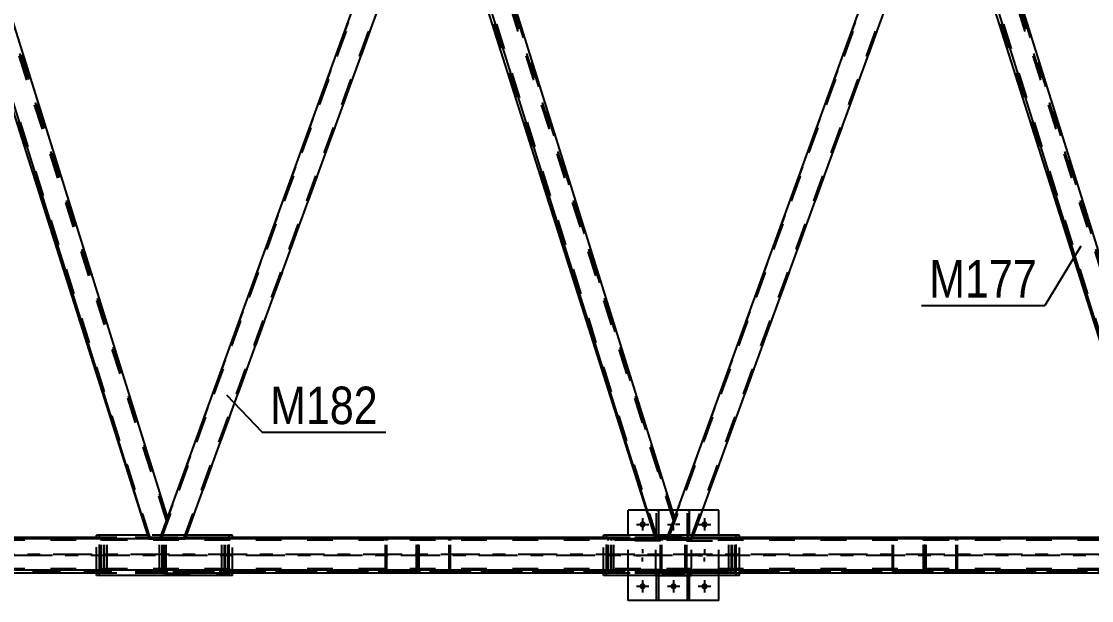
# Model space of a CAD drawing. Header units: millimetres. Extents: x -857 to 332, y -866 to -25.
# Drawn here: x 162.6 to 244.3, y -117.5 to -73.3 of the extents above; entities that cross this region are included whole.
import ezdxf

# ---------------------------------------------------------------- set-up
doc = ezdxf.new("R2010")
doc.units = ezdxf.units.MM
doc.linetypes.add('DXK_LINE_DOT2', pattern=[3.9198, 1.9599, -1.9599])
doc.linetypes.add('DXK_LINE_DOT3', pattern=[5.9187, 2.979, -0.9799, 0.9799, -0.9799])
doc.styles.add('Arial Narrow', font='ARIALN.TTF', dxfattribs={"height": 0.2})

# ---------------------------------------------------------------- blocks, each defined once
blk = doc.blocks.new('Part-570386455-11302 - 10439')
at = {"color": 7, "linetype": 'DXK_LINE_DOT2'}
for p, q in [((211.034, -112.84), (211.034, -110.639)), ((211.034, -110.639), (211.18, -110.639)), ((211.18, -110.639), (211.18, -112.84)), ((211.034, -112.568), (211.18, -112.568)), ((211.18, -112.84), (211.034, -112.84))]:
    blk.add_line(p, q, dxfattribs=at)
blk = doc.blocks.new('Bolt-570386455-10561 - 10439')
at = {"linetype": 'Continuous'}
for points in [[(210.213, -111.729, -1), (209.74, -111.729, -1)], [(214.94, -111.729, -1), (214.468, -111.729, -1)], [(210.213, -116.457, -1), (209.74, -116.457, -1)], [(212.577, -116.457, -1), (212.104, -116.457, -1)], [(214.94, -116.457, -1), (214.468, -116.457, -1)]]:
    blk.add_hatch(color=1, dxfattribs=at).paths.add_polyline_path(points)
at = {"color": 1, "linetype": 'Continuous'}
for p, q in [((209.504, -111.729), (210.449, -111.729)), ((209.977, -111.257), (209.977, -112.202)), ((211.868, -111.729), (212.182, -111.729)), ((212.34, -111.257), (212.34, -111.572)), ((212.34, -112.202), (212.34, -111.887)), ((212.813, -111.729), (212.498, -111.729)), ((214.231, -111.729), (215.177, -111.729)), ((214.704, -111.257), (214.704, -112.202)), ((209.504, -114.093), (209.819, -114.093)), ((209.977, -113.62), (209.977, -113.935)), ((209.977, -114.566), (209.977, -114.251)), ((210.449, -114.093), (210.135, -114.093)), ((214.231, -114.093), (214.546, -114.093)), ((214.704, -113.62), (214.704, -113.935)), ((214.704, -114.566), (214.704, -114.251)), ((215.177, -114.093), (214.862, -114.093)), ((209.977, -115.984), (209.977, -116.929)), ((212.34, -115.984), (212.34, -116.929)), ((214.704, -115.984), (214.704, -116.929)), ((209.504, -116.457), (210.449, -116.457)), ((211.868, -116.457), (212.813, -116.457)), ((214.231, -116.457), (215.177, -116.457))]:
    blk.add_line(p, q, dxfattribs=at)
blk = doc.blocks.new('Part-570386455-11284 - 10439')
at = {"color": 7, "linetype": 'DXK_LINE_DOT2'}
for p, q in [((211.558, -112.729), (211.475, -112.746)), ((211.475, -112.746), (211.558, -112.729)), ((213.122, -112.729), (211.558, -112.729)), ((213.206, -112.746), (213.122, -112.729)), ((213.122, -112.729), (213.206, -112.746)), ((211.357, -112.864), (211.34, -112.948)), ((211.34, -112.948), (211.357, -112.864)), ((211.34, -115.239), (211.34, -112.948)), ((211.458, -112.906), (211.449, -112.948)), ((211.449, -115.239), (211.449, -112.948)), ((211.481, -112.871), (211.458, -112.906)), ((211.517, -112.847), (211.481, -112.871)), ((211.558, -112.839), (211.517, -112.847)), ((213.122, -112.839), (211.558, -112.839)), ((213.164, -112.847), (213.122, -112.839)), ((213.199, -112.871), (213.164, -112.847)), ((213.223, -112.906), (213.199, -112.871)), ((213.231, -112.948), (213.223, -112.906)), ((213.231, -115.239), (213.231, -112.948)), ((213.34, -112.948), (213.324, -112.864)), ((213.324, -112.864), (213.34, -112.948)), ((213.34, -115.239), (213.34, -112.948)), ((211.34, -115.239), (211.357, -115.322)), ((211.357, -115.322), (211.34, -115.239)), ((211.449, -115.239), (211.458, -115.28)), ((211.458, -115.28), (211.481, -115.316)), ((211.475, -115.44), (211.558, -115.457)), ((211.558, -115.457), (211.475, -115.44)), ((211.481, -115.316), (211.517, -115.339)), ((211.517, -115.339), (211.558, -115.348)), ((213.122, -115.348), (211.558, -115.348)), ((213.122, -115.457), (211.558, -115.457)), ((213.122, -115.348), (213.164, -115.339)), ((213.122, -115.457), (213.206, -115.44)), ((213.206, -115.44), (213.122, -115.457)), ((213.164, -115.339), (213.199, -115.316)), ((213.199, -115.316), (213.223, -115.28)), ((213.223, -115.28), (213.231, -115.239)), ((213.324, -115.322), (213.34, -115.239)), ((213.34, -115.239), (213.324, -115.322))]:
    blk.add_line(p, q, dxfattribs=at)
at = {"color": 7, "linetype": 'DXK_LINE_DOT3'}
blk.add_line((212.34, -114.093), (212.34, -114.093), dxfattribs=at)
at = {"color": 7, "linetype": 'DXK_LINE_DOT2'}
for centre, start, end in [((211.558, -112.948), 112.49999, 157.49999), ((211.558, -112.948), 112.49999, 157.49999), ((213.122, -112.948), 22.49999, 67.49999), ((213.122, -112.948), 22.49999, 67.49999), ((211.558, -115.239), 202.49999, 247.49999), ((211.558, -115.239), 202.49999, 247.49999), ((213.122, -115.239), 292.49999, 337.49999), ((213.122, -115.239), 292.49999, 337.49999)]:
    blk.add_arc(centre, 0.218, start, end, dxfattribs=at)
blk = doc.blocks.new('Part-570386455-10833 - 10439')
at = {"color": 2, "linetype": 'Continuous'}
for p, q in [((233.823, -57.727), (233.119, -59.659)), ((233.823, -57.727), (234.422, -57.727)), ((234.422, -57.727), (251.105, -111.25)), ((233.119, -59.659), (249.692, -112.827)), ((250.53, -112.827), (251.105, -111.25))]:
    blk.add_line(p, q, dxfattribs=at)
at = {"color": 7, "linetype": 'DXK_LINE_DOT2'}
for p, q in [((234.307, -57.727), (251.043, -111.419)), ((249.806, -112.827), (233.181, -59.49)), ((249.692, -112.827), (250.53, -112.827))]:
    blk.add_line(p, q, dxfattribs=at)
blk = doc.blocks.new('Part-570386455-10724 - 10439')
at = {"color": 7, "linetype": 'DXK_LINE_DOT2'}
for p, q in [((211.034, -115.639), (211.034, -115.35)), ((211.034, -115.35), (211.18, -115.35)), ((211.034, -115.622), (211.18, -115.622)), ((211.18, -115.35), (211.18, -115.639))]:
    blk.add_line(p, q, dxfattribs=at)
at = {"color": 2, "linetype": 'Continuous'}
for p, q in [((211.034, -117.548), (211.034, -115.639)), ((211.18, -115.639), (211.18, -117.548)), ((211.18, -117.548), (211.034, -117.548))]:
    blk.add_line(p, q, dxfattribs=at)
blk = doc.blocks.new('Part-570386455-10867 - 10439')
at = {"color": 2, "linetype": 'Continuous'}
for p, q in [((280.406, -112.827), (-35.107, -112.827)), ((280.406, -115.227), (-35.107, -115.227))]:
    blk.add_line(p, q, dxfattribs=at)
at = {"color": 7, "linetype": 'DXK_LINE_DOT2'}
for p, q in [((280.406, -112.936), (-35.107, -112.936)), ((280.406, -115.118), (-35.107, -115.118))]:
    blk.add_line(p, q, dxfattribs=at)
at = {"color": 7, "linetype": 'DXK_LINE_DOT3'}
blk.add_line((280.406, -114.027), (-35.107, -114.027), dxfattribs=at)
blk = doc.blocks.new('Part-570386455-10760 - 10439')
at = {"color": 7, "linetype": 'DXK_LINE_DOT2'}
for p, q in [((173.252, -112.827), (193.306, -57.727)), ((174.954, -112.827), (195.009, -57.727)), ((194.422, -59.659), (195.125, -57.727)), ((173.136, -112.827), (173.71, -111.25)), ((173.136, -112.827), (175.07, -112.827))]:
    blk.add_line(p, q, dxfattribs=at)
at = {"color": 2, "linetype": 'Continuous'}
for p, q in [((173.71, -111.25), (193.19, -57.727)), ((195.125, -57.727), (193.19, -57.727)), ((175.07, -112.827), (194.422, -59.659))]:
    blk.add_line(p, q, dxfattribs=at)
blk = doc.blocks.new('Part-570386455-10778 - 10439')
at = {"color": 7, "linetype": 'DXK_LINE_DOT2'}
for p, q in [((211.34, -115.202), (208.886, -115.202)), ((208.886, -115.202), (208.886, -115.348)), ((211.34, -115.348), (208.886, -115.348)), ((211.068, -115.348), (211.068, -115.202)), ((211.34, -115.348), (211.34, -115.202))]:
    blk.add_line(p, q, dxfattribs=at)
blk = doc.blocks.new('Part-570386455-10796 - 10439')
at = {"color": 2, "linetype": 'Continuous'}
for p, q in [((168.531, -112.546), (168.283, -112.546)), ((168.283, -112.728), (168.283, -112.546)), ((178.672, -112.546), (178.424, -112.546)), ((178.672, -112.728), (178.672, -112.546)), ((168.283, -115.637), (168.283, -115.455)), ((168.531, -115.637), (168.283, -115.637)), ((178.672, -115.637), (178.424, -115.637)), ((178.672, -115.637), (178.672, -115.455))]:
    blk.add_line(p, q, dxfattribs=at)
at = {"color": 7, "linetype": 'DXK_LINE_DOT2'}
for p, q in [((168.283, -115.438), (168.283, -112.728)), ((178.424, -112.546), (168.531, -112.546)), ((178.672, -115.455), (178.672, -112.728)), ((168.283, -115.455), (168.283, -115.438)), ((168.283, -115.455), (168.283, -115.438)), ((178.424, -115.637), (168.531, -115.637))]:
    blk.add_line(p, q, dxfattribs=at)
blk = doc.blocks.new('Part-570386455-10798 - 10439')
at = {"color": 7, "linetype": 'DXK_LINE_DOT2'}
for p, q in [((192.859, -58.637), (173.172, -112.728)), ((173.288, -112.728), (192.975, -58.637)), ((174.991, -112.728), (194.678, -58.637)), ((175.107, -112.728), (194.794, -58.637)), ((194.794, -58.637), (192.859, -58.637)), ((192.877, -58.637), (192.859, -58.637)), ((173.172, -112.728), (175.107, -112.728))]:
    blk.add_line(p, q, dxfattribs=at)
blk = doc.blocks.new('Part-570386455-10803 - 10439')
at = {"color": 2, "linetype": 'Continuous'}
for p, q in [((195.125, -57.727), (194.422, -59.659)), ((195.125, -57.727), (195.724, -57.727)), ((195.724, -57.727), (212.407, -111.25)), ((194.422, -59.659), (210.994, -112.827)), ((211.833, -112.827), (212.407, -111.25))]:
    blk.add_line(p, q, dxfattribs=at)
at = {"color": 7, "linetype": 'DXK_LINE_DOT2'}
for p, q in [((195.61, -57.727), (212.346, -111.419)), ((211.109, -112.827), (194.484, -59.49)), ((210.994, -112.827), (211.833, -112.827))]:
    blk.add_line(p, q, dxfattribs=at)
blk = doc.blocks.new('Part-570386455-10808 - 10439')
at = {"color": 2, "linetype": 'Continuous'}
for p, q in [((155.848, -59.321), (156.428, -57.727)), ((156.428, -57.727), (157.027, -57.727)), ((157.027, -57.727), (173.71, -111.25)), ((155.848, -59.321), (155.725, -59.659)), ((155.725, -59.659), (172.297, -112.827)), ((173.136, -112.827), (173.71, -111.25))]:
    blk.add_line(p, q, dxfattribs=at)
at = {"color": 7, "linetype": 'DXK_LINE_DOT2'}
for p, q in [((173.648, -111.419), (156.913, -57.727)), ((155.734, -59.634), (155.848, -59.321)), ((172.411, -112.827), (155.786, -59.49)), ((172.297, -112.827), (173.136, -112.827))]:
    blk.add_line(p, q, dxfattribs=at)
blk = doc.blocks.new('Part-570386455-10868 - 10439')
at = {"color": 7, "linetype": 'DXK_LINE_DOT2'}
for p, q in [((256.067, -112.728), (-25.204, -112.728)), ((279.212, -112.837), (-35.107, -112.837)), ((279.212, -115.346), (-35.107, -115.346)), ((256.067, -115.455), (-25.204, -115.455))]:
    blk.add_line(p, q, dxfattribs=at)
at = {"color": 7, "linetype": 'DXK_LINE_DOT3'}
blk.add_line((289.212, -114.091), (-35.107, -114.091), dxfattribs=at)
blk = doc.blocks.new('Part-570386455-11051 - 10439')
at = {"color": 7, "linetype": 'DXK_LINE_DOT2'}
for p, q in [((194.794, -58.637), (194.264, -60.094)), ((195.709, -58.637), (194.794, -58.637)), ((212.338, -111.439), (195.595, -58.637)), ((212.4, -111.271), (195.709, -58.637)), ((211.069, -112.728), (194.325, -59.926)), ((211.869, -112.728), (212.4, -111.271)), ((210.954, -112.728), (210.897, -112.546)), ((210.954, -112.728), (211.869, -112.728))]:
    blk.add_line(p, q, dxfattribs=at)
at = {"color": 2, "linetype": 'Continuous'}
blk.add_line((210.897, -112.546), (194.264, -60.094), dxfattribs=at)
blk = doc.blocks.new('Part-570386455-11075 - 10439')
at = {"color": 7, "linetype": 'DXK_LINE_DOT2'}
for p, q in [((211.564, -112.73), (211.48, -112.746)), ((211.48, -112.746), (211.564, -112.73)), ((211.564, -112.73), (213.127, -112.73)), ((211.564, -112.73), (213.127, -112.73)), ((213.211, -112.746), (213.127, -112.73)), ((213.127, -112.73), (213.211, -112.746)), ((211.362, -112.864), (211.346, -112.948)), ((211.346, -112.948), (211.362, -112.864)), ((211.346, -115.239), (211.346, -112.948)), ((211.463, -112.906), (211.455, -112.948)), ((211.455, -115.239), (211.455, -112.948)), ((211.487, -112.871), (211.463, -112.906)), ((211.522, -112.847), (211.487, -112.871)), ((211.564, -112.839), (211.522, -112.847)), ((211.564, -112.839), (213.127, -112.839)), ((213.127, -112.839), (211.564, -112.839)), ((213.169, -112.847), (213.127, -112.839)), ((213.205, -112.871), (213.169, -112.847)), ((213.228, -112.906), (213.205, -112.871)), ((213.237, -112.948), (213.228, -112.906)), ((213.237, -115.239), (213.237, -112.948)), ((213.346, -112.948), (213.329, -112.864)), ((213.329, -112.864), (213.346, -112.948)), ((213.346, -115.239), (213.346, -112.948)), ((211.346, -115.239), (211.362, -115.322)), ((211.362, -115.322), (211.346, -115.239)), ((211.455, -115.239), (211.463, -115.28)), ((211.463, -115.28), (211.487, -115.316)), ((211.48, -115.44), (211.564, -115.457)), ((211.564, -115.457), (211.48, -115.44)), ((211.487, -115.316), (211.522, -115.339)), ((211.522, -115.339), (211.564, -115.348)), ((211.564, -115.348), (213.127, -115.348)), ((211.564, -115.348), (213.127, -115.348)), ((211.564, -115.457), (213.127, -115.457)), ((211.564, -115.457), (213.127, -115.457)), ((213.127, -115.348), (213.169, -115.339)), ((213.127, -115.457), (213.211, -115.44)), ((213.211, -115.44), (213.127, -115.457)), ((213.169, -115.339), (213.205, -115.316)), ((213.205, -115.316), (213.228, -115.28)), ((213.228, -115.28), (213.237, -115.239)), ((213.329, -115.322), (213.346, -115.239)), ((213.346, -115.239), (213.329, -115.322))]:
    blk.add_line(p, q, dxfattribs=at)
for centre, start, end in [((211.564, -112.948), 112.49999, 157.49999), ((211.564, -112.948), 112.49999, 157.49999), ((213.127, -112.948), 22.49999, 67.49999), ((213.127, -112.948), 22.49999, 67.49999), ((211.564, -115.239), 202.49999, 247.49999), ((211.564, -115.239), 202.49999, 247.49999), ((213.127, -115.239), 292.49999, 337.49999), ((213.127, -115.239), 292.49999, 337.49999)]:
    blk.add_arc(centre, 0.218, start, end, dxfattribs=at)
blk = doc.blocks.new('Part-570386455-11081 - 10439')
at = {"color": 7, "linetype": 'DXK_LINE_DOT2'}
for p, q in [((213.346, -115.455), (213.346, -112.728)), ((231.325, -112.728), (213.346, -112.728)), ((216.609, -112.728), (216.761, -112.744)), ((229.241, -112.728), (229.165, -112.744)), ((231.401, -112.744), (231.325, -112.728)), ((231.325, -112.837), (213.346, -112.837)), ((216.685, -112.845), (216.609, -112.837)), ((216.807, -112.946), (216.792, -112.904)), ((216.807, -115.237), (216.807, -112.946)), ((216.976, -112.862), (217.006, -112.946)), ((217.006, -115.237), (217.006, -112.946)), ((229.057, -112.862), (229.042, -112.946)), ((229.042, -115.237), (229.042, -112.946)), ((229.1, -112.792), (229.057, -112.862)), ((229.165, -112.744), (229.1, -112.792)), ((229.141, -112.946), (229.149, -112.904)), ((229.141, -115.237), (229.141, -112.946)), ((229.149, -112.904), (229.171, -112.869)), ((229.171, -112.869), (229.203, -112.845)), ((229.203, -112.845), (229.241, -112.837)), ((231.325, -112.837), (231.363, -112.845)), ((231.363, -112.845), (231.395, -112.869)), ((231.395, -112.869), (231.417, -112.904)), ((231.465, -112.792), (231.401, -112.744)), ((231.417, -112.904), (231.424, -112.946)), ((231.424, -115.237), (231.424, -112.946)), ((231.508, -112.862), (231.465, -112.792)), ((231.524, -112.946), (231.508, -112.862)), ((231.524, -115.237), (231.524, -112.946)), ((231.325, -115.346), (213.346, -115.346)), ((231.325, -115.455), (213.346, -115.455)), ((216.609, -115.346), (216.685, -115.338)), ((216.761, -115.438), (216.609, -115.455)), ((216.792, -115.279), (216.807, -115.237)), ((217.006, -115.237), (216.976, -115.32)), ((229.042, -115.237), (229.057, -115.32)), ((229.057, -115.32), (229.1, -115.391)), ((229.1, -115.391), (229.165, -115.438)), ((229.149, -115.279), (229.141, -115.237)), ((229.171, -115.314), (229.149, -115.279)), ((229.165, -115.438), (229.241, -115.455)), ((229.203, -115.338), (229.171, -115.314)), ((229.241, -115.346), (229.203, -115.338)), ((231.363, -115.338), (231.325, -115.346)), ((231.325, -115.455), (231.401, -115.438)), ((231.395, -115.314), (231.363, -115.338)), ((231.417, -115.279), (231.395, -115.314)), ((231.401, -115.438), (231.465, -115.391)), ((231.424, -115.237), (231.417, -115.279)), ((231.465, -115.391), (231.508, -115.32)), ((231.508, -115.32), (231.524, -115.237))]:
    blk.add_line(p, q, dxfattribs=at)
for centre, radius, start, end in [((216.654, -113.028), 0.186, 41.9362, 80.4818), ((216.699, -113.111), 0.371, 41.9362, 80.4818), ((216.654, -115.154), 0.186, 279.51817, 318.06377), ((216.699, -115.072), 0.371, 279.51817, 318.06377)]:
    blk.add_arc(centre, radius, start, end, dxfattribs=at)
blk = doc.blocks.new('Part-570386455-11084 - 10439')
at = {"color": 7, "linetype": 'DXK_LINE_DOT2'}
for p, q in [((213.346, -115.455), (213.346, -112.728)), ((217.121, -112.728), (213.346, -112.728)), ((216.512, -112.744), (216.36, -112.728)), ((250.607, -112.728), (231.722, -112.728)), ((246.287, -112.744), (246.438, -112.728)), ((250.607, -112.728), (250.759, -112.744)), ((250.607, -112.837), (213.346, -112.837)), ((216.36, -112.837), (216.436, -112.845)), ((216.544, -112.904), (216.559, -112.946)), ((216.559, -115.237), (216.559, -112.946)), ((216.757, -112.946), (216.727, -112.862)), ((216.757, -115.237), (216.757, -112.946)), ((246.041, -112.946), (246.072, -112.862)), ((246.041, -115.237), (246.041, -112.946)), ((246.255, -112.904), (246.24, -112.946)), ((246.24, -115.237), (246.24, -112.946)), ((246.438, -112.837), (246.362, -112.845)), ((250.683, -112.845), (250.607, -112.837)), ((250.806, -112.946), (250.791, -112.904)), ((250.806, -115.237), (250.806, -112.946)), ((250.974, -112.862), (251.004, -112.946)), ((251.004, -115.237), (251.004, -112.946)), ((250.607, -115.346), (213.346, -115.346)), ((217.121, -115.455), (213.346, -115.455)), ((216.436, -115.338), (216.36, -115.346)), ((216.36, -115.455), (216.512, -115.438)), ((216.559, -115.237), (216.544, -115.279)), ((216.727, -115.32), (216.757, -115.237)), ((250.607, -115.455), (231.722, -115.455)), ((246.072, -115.32), (246.041, -115.237)), ((246.24, -115.237), (246.255, -115.279)), ((246.438, -115.455), (246.287, -115.438)), ((246.362, -115.338), (246.438, -115.346)), ((250.607, -115.346), (250.683, -115.338)), ((250.759, -115.438), (250.607, -115.455)), ((250.791, -115.279), (250.806, -115.237)), ((251.004, -115.237), (250.974, -115.32))]:
    blk.add_line(p, q, dxfattribs=at)
at = {"color": 2, "linetype": 'Continuous'}
for p, q in [((231.722, -112.728), (217.121, -112.728)), ((231.722, -115.455), (217.121, -115.455))]:
    blk.add_line(p, q, dxfattribs=at)
at = {"color": 7, "linetype": 'DXK_LINE_DOT2'}
for centre, radius, start, end in [((216.406, -113.028), 0.186, 41.9362, 80.4818), ((216.451, -113.111), 0.371, 41.9362, 80.4818), ((246.348, -113.111), 0.371, 99.51817, 138.06377), ((246.393, -113.028), 0.186, 99.51817, 138.06377), ((250.652, -113.028), 0.186, 41.9362, 80.4818), ((250.698, -113.111), 0.371, 41.9362, 80.4818), ((216.406, -115.154), 0.186, 279.51817, 318.06377), ((216.451, -115.072), 0.371, 279.51817, 318.06377), ((246.348, -115.072), 0.371, 221.9362, 260.4818), ((246.393, -115.154), 0.186, 221.9362, 260.4818), ((250.652, -115.154), 0.186, 279.51817, 318.06377), ((250.698, -115.072), 0.371, 279.51817, 318.06377)]:
    blk.add_arc(centre, radius, start, end, dxfattribs=at)
blk = doc.blocks.new('Part-570386455-11299 - 10439')
at = {"color": 7, "linetype": 'DXK_LINE_DOT2'}
for p, q in [((213.398, -112.84), (213.398, -110.639)), ((213.398, -110.639), (213.543, -110.639)), ((213.543, -110.639), (213.543, -112.84)), ((213.398, -112.568), (213.543, -112.568)), ((213.543, -112.84), (213.398, -112.84))]:
    blk.add_line(p, q, dxfattribs=at)
blk = doc.blocks.new('Part-570386455-11269 - 10439')
at = {"color": 2, "linetype": 'Continuous'}
for p, q in [((210.907, -112.546), (207.229, -112.546)), ((207.229, -112.827), (207.229, -112.546)), ((217.121, -112.546), (213.87, -112.546)), ((217.121, -112.827), (217.121, -112.546)), ((207.229, -115.637), (207.229, -115.227)), ((217.121, -115.637), (207.229, -115.637)), ((217.121, -115.637), (217.121, -115.227))]:
    blk.add_line(p, q, dxfattribs=at)
at = {"color": 7, "linetype": 'DXK_LINE_DOT2'}
for p, q in [((213.87, -112.546), (210.907, -112.546)), ((207.229, -115.227), (207.229, -112.827)), ((217.121, -115.227), (217.121, -112.827))]:
    blk.add_line(p, q, dxfattribs=at)
blk = doc.blocks.new('Part-570386455-11102 - 10439')
at = {"color": 7, "linetype": 'DXK_LINE_DOT2'}
for p, q in [((173.494, -112.728), (173.342, -112.744)), ((178.424, -112.728), (173.494, -112.728)), ((177.815, -112.744), (177.663, -112.728)), ((211.346, -112.728), (193.025, -112.728)), ((207.589, -112.744), (207.741, -112.728)), ((211.346, -115.455), (211.346, -112.728)), ((173.128, -112.862), (173.097, -112.946)), ((173.097, -115.237), (173.097, -112.946)), ((173.296, -112.946), (173.311, -112.904)), ((173.296, -115.237), (173.296, -112.946)), ((173.418, -112.845), (173.494, -112.837)), ((211.346, -112.837), (173.494, -112.837)), ((177.663, -112.837), (177.739, -112.845)), ((177.846, -112.904), (177.862, -112.946)), ((177.862, -115.237), (177.862, -112.946)), ((178.06, -112.946), (178.03, -112.862)), ((178.06, -115.237), (178.06, -112.946)), ((207.344, -112.946), (207.374, -112.862)), ((207.344, -115.237), (207.344, -112.946)), ((207.558, -112.904), (207.543, -112.946)), ((207.543, -115.237), (207.543, -112.946)), ((207.741, -112.837), (207.665, -112.845)), ((173.097, -115.237), (173.128, -115.32)), ((173.311, -115.279), (173.296, -115.237)), ((173.342, -115.438), (173.494, -115.455)), ((173.494, -115.346), (173.418, -115.338)), ((211.346, -115.346), (173.494, -115.346)), ((173.494, -115.455), (178.424, -115.455)), ((177.739, -115.338), (177.663, -115.346)), ((177.663, -115.455), (177.815, -115.438)), ((177.862, -115.237), (177.846, -115.279)), ((178.03, -115.32), (178.06, -115.237)), ((211.346, -115.455), (193.025, -115.455)), ((207.374, -115.32), (207.344, -115.237)), ((207.543, -115.237), (207.558, -115.279)), ((207.741, -115.455), (207.589, -115.438)), ((207.665, -115.338), (207.741, -115.346))]:
    blk.add_line(p, q, dxfattribs=at)
at = {"color": 2, "linetype": 'Continuous'}
for p, q in [((193.025, -112.728), (178.424, -112.728)), ((193.025, -115.455), (178.424, -115.455))]:
    blk.add_line(p, q, dxfattribs=at)
at = {"color": 7, "linetype": 'DXK_LINE_DOT2'}
for centre, radius, start, end in [((173.404, -113.111), 0.371, 99.51817, 138.06377), ((173.449, -113.028), 0.186, 99.51817, 138.06377), ((177.708, -113.028), 0.186, 41.9362, 80.4818), ((177.754, -113.111), 0.371, 41.9362, 80.4818), ((207.651, -113.111), 0.371, 99.51817, 138.06377), ((207.696, -113.028), 0.186, 99.51817, 138.06377), ((173.404, -115.072), 0.371, 221.9362, 260.4818), ((173.449, -115.154), 0.186, 221.9362, 260.4818), ((177.708, -115.154), 0.186, 279.51817, 318.06377), ((177.754, -115.072), 0.371, 279.51817, 318.06377), ((207.651, -115.072), 0.371, 221.9362, 260.4818), ((207.696, -115.154), 0.186, 221.9362, 260.4818)]:
    blk.add_arc(centre, radius, start, end, dxfattribs=at)
blk = doc.blocks.new('Part-570386455-11105 - 10439')
at = {"color": 2, "linetype": 'Continuous'}
for p, q in [((231.646, -112.744), (231.722, -112.728)), ((245.926, -112.728), (231.722, -112.728)), ((231.582, -112.792), (231.56, -112.827)), ((231.582, -112.792), (231.646, -112.744)), ((231.524, -115.237), (231.524, -115.227)), ((231.539, -115.32), (231.524, -115.237)), ((231.582, -115.391), (231.539, -115.32)), ((231.646, -115.438), (231.582, -115.391)), ((231.722, -115.455), (231.646, -115.438)), ((245.926, -115.455), (231.722, -115.455))]:
    blk.add_line(p, q, dxfattribs=at)
at = {"color": 7, "linetype": 'DXK_LINE_DOT2'}
for p, q in [((233.806, -112.728), (233.882, -112.744)), ((250.674, -112.728), (245.926, -112.728)), ((246.687, -112.728), (246.535, -112.744)), ((250.492, -112.837), (250.492, -112.728)), ((250.75, -112.744), (250.674, -112.728)), ((231.524, -112.946), (231.539, -112.862)), ((231.524, -115.227), (231.524, -112.946)), ((231.56, -112.827), (231.539, -112.862)), ((231.63, -112.904), (231.623, -112.946)), ((231.623, -115.237), (231.623, -112.946)), ((231.652, -112.869), (231.63, -112.904)), ((231.684, -112.845), (231.652, -112.869)), ((231.722, -112.837), (231.684, -112.845)), ((250.674, -112.837), (231.722, -112.837)), ((233.844, -112.845), (233.806, -112.837)), ((233.877, -112.869), (233.844, -112.845)), ((233.898, -112.904), (233.877, -112.869)), ((233.882, -112.744), (233.947, -112.792)), ((233.906, -112.946), (233.898, -112.904)), ((233.906, -115.237), (233.906, -112.946)), ((233.947, -112.792), (233.99, -112.862)), ((233.99, -112.862), (234.005, -112.946)), ((234.005, -115.237), (234.005, -112.946)), ((246.32, -112.862), (246.29, -112.946)), ((246.29, -115.237), (246.29, -112.946)), ((246.488, -112.946), (246.503, -112.904)), ((246.488, -115.237), (246.488, -112.946)), ((246.611, -112.845), (246.687, -112.837)), ((250.674, -112.837), (250.712, -112.845)), ((250.712, -112.845), (250.744, -112.869)), ((250.744, -112.869), (250.765, -112.904)), ((250.814, -112.792), (250.75, -112.744)), ((250.765, -112.904), (250.773, -112.946)), ((250.773, -115.237), (250.773, -112.946)), ((250.857, -112.862), (250.814, -112.792)), ((250.872, -112.946), (250.857, -112.862)), ((250.872, -115.237), (250.872, -112.946)), ((231.623, -115.237), (231.63, -115.279)), ((231.63, -115.279), (231.652, -115.314)), ((231.652, -115.314), (231.684, -115.338)), ((231.684, -115.338), (231.722, -115.346)), ((250.674, -115.346), (231.722, -115.346)), ((233.806, -115.346), (233.844, -115.338)), ((233.882, -115.438), (233.806, -115.455)), ((233.844, -115.338), (233.877, -115.314)), ((233.877, -115.314), (233.898, -115.279)), ((233.947, -115.391), (233.882, -115.438)), ((233.898, -115.279), (233.906, -115.237)), ((233.99, -115.32), (233.947, -115.391)), ((234.005, -115.237), (233.99, -115.32)), ((250.674, -115.455), (245.926, -115.455)), ((246.29, -115.237), (246.32, -115.32)), ((246.503, -115.279), (246.488, -115.237)), ((246.535, -115.438), (246.687, -115.455)), ((246.687, -115.346), (246.611, -115.338)), ((250.492, -115.455), (250.492, -115.346)), ((250.712, -115.338), (250.674, -115.346)), ((250.674, -115.455), (250.75, -115.438)), ((250.744, -115.314), (250.712, -115.338)), ((250.765, -115.279), (250.744, -115.314)), ((250.75, -115.438), (250.814, -115.391)), ((250.773, -115.237), (250.765, -115.279)), ((250.814, -115.391), (250.857, -115.32)), ((250.857, -115.32), (250.872, -115.237))]:
    blk.add_line(p, q, dxfattribs=at)
for centre, radius, start, end in [((246.596, -113.111), 0.371, 99.51817, 138.06377), ((246.642, -113.028), 0.186, 99.51817, 138.06377), ((246.596, -115.072), 0.371, 221.9362, 260.4818), ((246.642, -115.154), 0.186, 221.9362, 260.4818)]:
    blk.add_arc(centre, radius, start, end, dxfattribs=at)
blk = doc.blocks.new('Part-570386455-11136 - 10439')
at = {"color": 7, "linetype": 'DXK_LINE_DOT2'}
for p, q in [((210.977, -115.637), (210.977, -112.548)), ((210.977, -112.548), (213.704, -112.548)), ((213.704, -115.637), (213.704, -112.548))]:
    blk.add_line(p, q, dxfattribs=at)
at = {"color": 2, "linetype": 'Continuous'}
for p, q in [((210.977, -115.639), (210.977, -115.637)), ((210.977, -115.639), (213.704, -115.639)), ((213.704, -115.639), (213.704, -115.637))]:
    blk.add_line(p, q, dxfattribs=at)
blk = doc.blocks.new('Part-570386455-11151 - 10439')
at = {"color": 2, "linetype": 'Continuous'}
for p, q in [((192.949, -112.744), (193.025, -112.728)), ((207.229, -112.728), (193.025, -112.728)), ((192.884, -112.792), (192.863, -112.827)), ((192.884, -112.792), (192.949, -112.744)), ((192.826, -115.237), (192.826, -115.227)), ((192.841, -115.32), (192.826, -115.237)), ((192.884, -115.391), (192.841, -115.32)), ((192.949, -115.438), (192.884, -115.391)), ((193.025, -115.455), (192.949, -115.438)), ((207.229, -115.455), (193.025, -115.455))]:
    blk.add_line(p, q, dxfattribs=at)
at = {"color": 7, "linetype": 'DXK_LINE_DOT2'}
for p, q in [((195.109, -112.728), (195.185, -112.744)), ((211.346, -112.728), (207.229, -112.728)), ((207.989, -112.728), (207.837, -112.744)), ((211.346, -115.455), (211.346, -112.728)), ((192.826, -112.946), (192.841, -112.862)), ((192.826, -115.227), (192.826, -112.946)), ((192.863, -112.827), (192.841, -112.862)), ((192.933, -112.904), (192.925, -112.946)), ((192.925, -115.237), (192.925, -112.946)), ((192.955, -112.869), (192.933, -112.904)), ((192.987, -112.845), (192.955, -112.869)), ((193.025, -112.837), (192.987, -112.845)), ((211.346, -112.837), (193.025, -112.837)), ((195.147, -112.845), (195.109, -112.837)), ((195.179, -112.869), (195.147, -112.845)), ((195.201, -112.904), (195.179, -112.869)), ((195.185, -112.744), (195.249, -112.792)), ((195.208, -112.946), (195.201, -112.904)), ((195.208, -115.237), (195.208, -112.946)), ((195.249, -112.792), (195.292, -112.862)), ((195.292, -112.862), (195.308, -112.946)), ((195.308, -115.237), (195.308, -112.946)), ((207.623, -112.862), (207.592, -112.946)), ((207.592, -115.237), (207.592, -112.946)), ((207.791, -112.946), (207.806, -112.904)), ((207.791, -115.237), (207.791, -112.946)), ((207.913, -112.845), (207.989, -112.837)), ((192.925, -115.237), (192.933, -115.279)), ((192.933, -115.279), (192.955, -115.314)), ((192.955, -115.314), (192.987, -115.338)), ((192.987, -115.338), (193.025, -115.346)), ((211.346, -115.346), (193.025, -115.346)), ((195.109, -115.346), (195.147, -115.338)), ((195.185, -115.438), (195.109, -115.455)), ((195.147, -115.338), (195.179, -115.314)), ((195.179, -115.314), (195.201, -115.279)), ((195.249, -115.391), (195.185, -115.438)), ((195.201, -115.279), (195.208, -115.237)), ((195.292, -115.32), (195.249, -115.391)), ((195.308, -115.237), (195.292, -115.32)), ((211.346, -115.455), (207.229, -115.455)), ((207.592, -115.237), (207.623, -115.32)), ((207.806, -115.279), (207.791, -115.237)), ((207.837, -115.438), (207.989, -115.455)), ((207.989, -115.346), (207.913, -115.338))]:
    blk.add_line(p, q, dxfattribs=at)
for centre, radius, start, end in [((207.899, -113.111), 0.371, 99.51817, 138.06377), ((207.944, -113.028), 0.186, 99.51817, 138.06377), ((207.899, -115.072), 0.371, 221.9362, 260.4818), ((207.944, -115.154), 0.186, 221.9362, 260.4818)]:
    blk.add_arc(centre, radius, start, end, dxfattribs=at)
blk = doc.blocks.new('Part-570386455-11160 - 10439')
at = {"color": 7, "linetype": 'DXK_LINE_DOT2'}
for p, q in [((156.097, -58.637), (155.567, -60.094)), ((157.012, -58.637), (156.097, -58.637)), ((173.641, -111.439), (156.897, -58.637)), ((173.702, -111.271), (157.012, -58.637)), ((172.371, -112.728), (155.628, -59.926)), ((173.172, -112.728), (173.702, -111.271)), ((172.257, -112.728), (172.199, -112.546)), ((172.257, -112.728), (173.172, -112.728))]:
    blk.add_line(p, q, dxfattribs=at)
at = {"color": 2, "linetype": 'Continuous'}
blk.add_line((172.199, -112.546), (155.567, -60.094), dxfattribs=at)
blk = doc.blocks.new('Part-570386455-11166 - 10439')
at = {"color": 7, "linetype": 'DXK_LINE_DOT2'}
for p, q in [((233.492, -58.637), (232.961, -60.094)), ((234.407, -58.637), (233.492, -58.637)), ((251.036, -111.439), (234.292, -58.637)), ((251.097, -111.271), (234.407, -58.637)), ((249.766, -112.728), (233.022, -59.926)), ((250.567, -112.728), (251.097, -111.271)), ((249.652, -112.728), (249.594, -112.546)), ((249.652, -112.728), (250.567, -112.728))]:
    blk.add_line(p, q, dxfattribs=at)
at = {"color": 2, "linetype": 'Continuous'}
blk.add_line((249.594, -112.546), (232.961, -60.094), dxfattribs=at)
blk = doc.blocks.new('Part-570386455-11186 - 10439')
at = {"color": 7, "linetype": 'DXK_LINE_DOT2'}
for p, q in [((173.743, -112.728), (173.609, -112.742)), ((192.628, -112.728), (173.743, -112.728)), ((177.911, -112.728), (178.063, -112.744)), ((190.543, -112.728), (190.467, -112.744)), ((192.704, -112.744), (192.628, -112.728)), ((173.478, -112.946), (173.493, -112.862)), ((173.478, -115.237), (173.478, -112.946)), ((173.493, -112.862), (173.536, -112.792)), ((173.536, -112.792), (173.6, -112.744)), ((173.584, -112.904), (173.577, -112.946)), ((173.577, -115.237), (173.577, -112.946)), ((173.602, -112.869), (173.584, -112.904)), ((173.6, -112.744), (173.609, -112.742)), ((173.667, -112.845), (173.602, -112.869)), ((173.602, -115.314), (173.602, -112.869)), ((173.609, -115.44), (173.609, -112.742)), ((173.743, -112.837), (173.667, -112.845)), ((192.628, -112.837), (173.743, -112.837)), ((177.987, -112.845), (177.911, -112.837)), ((178.11, -112.946), (178.095, -112.904)), ((178.11, -115.237), (178.11, -112.946)), ((178.278, -112.862), (178.308, -112.946)), ((178.308, -115.237), (178.308, -112.946)), ((190.36, -112.862), (190.345, -112.946)), ((190.345, -115.237), (190.345, -112.946)), ((190.403, -112.792), (190.36, -112.862)), ((190.467, -112.744), (190.403, -112.792)), ((190.444, -112.946), (190.452, -112.904)), ((190.444, -115.237), (190.444, -112.946)), ((190.452, -112.904), (190.473, -112.869)), ((190.473, -112.869), (190.505, -112.845)), ((190.505, -112.845), (190.543, -112.837)), ((192.628, -112.837), (192.666, -112.845)), ((192.666, -112.845), (192.698, -112.869)), ((192.698, -112.869), (192.719, -112.904)), ((192.768, -112.792), (192.704, -112.744)), ((192.719, -112.904), (192.727, -112.946)), ((192.727, -115.237), (192.727, -112.946)), ((192.811, -112.862), (192.768, -112.792)), ((192.826, -112.946), (192.811, -112.862)), ((192.826, -115.237), (192.826, -112.946)), ((173.493, -115.32), (173.478, -115.237)), ((173.536, -115.391), (173.493, -115.32)), ((173.6, -115.438), (173.536, -115.391)), ((173.577, -115.237), (173.584, -115.279)), ((173.584, -115.279), (173.602, -115.314)), ((173.609, -115.44), (173.6, -115.438)), ((173.602, -115.314), (173.667, -115.338)), ((173.743, -115.455), (173.609, -115.44)), ((173.667, -115.338), (173.743, -115.346)), ((192.628, -115.346), (173.743, -115.346)), ((192.628, -115.455), (173.743, -115.455)), ((177.911, -115.346), (177.987, -115.338)), ((178.063, -115.438), (177.911, -115.455)), ((178.095, -115.279), (178.11, -115.237)), ((178.308, -115.237), (178.278, -115.32)), ((190.345, -115.237), (190.36, -115.32)), ((190.36, -115.32), (190.403, -115.391)), ((190.403, -115.391), (190.467, -115.438)), ((190.452, -115.279), (190.444, -115.237)), ((190.473, -115.314), (190.452, -115.279)), ((190.467, -115.438), (190.543, -115.455)), ((190.505, -115.338), (190.473, -115.314)), ((190.543, -115.346), (190.505, -115.338)), ((192.666, -115.338), (192.628, -115.346)), ((192.628, -115.455), (192.704, -115.438)), ((192.698, -115.314), (192.666, -115.338)), ((192.719, -115.279), (192.698, -115.314)), ((192.704, -115.438), (192.768, -115.391)), ((192.727, -115.237), (192.719, -115.279)), ((192.768, -115.391), (192.811, -115.32)), ((192.811, -115.32), (192.826, -115.237))]:
    blk.add_line(p, q, dxfattribs=at)
for centre, radius, start, end in [((177.957, -113.028), 0.186, 41.9362, 80.4818), ((178.002, -113.111), 0.371, 41.9362, 80.4818), ((177.957, -115.154), 0.186, 279.51817, 318.06377), ((178.002, -115.072), 0.371, 279.51817, 318.06377)]:
    blk.add_arc(centre, radius, start, end, dxfattribs=at)
blk = doc.blocks.new('Part-570386455-11217 - 10439')
at = {"color": 7, "linetype": 'DXK_LINE_DOT2'}
for p, q in [((215.795, -112.839), (213.34, -112.839)), ((213.34, -112.839), (213.34, -112.984)), ((213.34, -112.984), (215.795, -112.984)), ((213.613, -112.984), (213.613, -112.839)), ((215.795, -112.984), (215.795, -112.839))]:
    blk.add_line(p, q, dxfattribs=at)
blk = doc.blocks.new('Part-570386455-11341 - 10439')
at = {"color": 7, "linetype": 'DXK_LINE_DOT2'}
for p, q in [((211.949, -112.827), (232.004, -57.727)), ((213.652, -112.827), (233.707, -57.727)), ((233.119, -59.659), (233.823, -57.727)), ((211.833, -112.827), (212.407, -111.25)), ((211.833, -112.827), (213.768, -112.827))]:
    blk.add_line(p, q, dxfattribs=at)
at = {"color": 2, "linetype": 'Continuous'}
for p, q in [((212.407, -111.25), (231.888, -57.727)), ((233.823, -57.727), (231.888, -57.727)), ((213.768, -112.827), (233.119, -59.659))]:
    blk.add_line(p, q, dxfattribs=at)
blk = doc.blocks.new('Part-570386455-11238 - 10439')
at = {"color": 7, "linetype": 'DXK_LINE_DOT2'}
for p, q in [((134.797, -112.728), (134.645, -112.744)), ((134.797, -112.728), (139.726, -112.728)), ((139.118, -112.744), (138.966, -112.728)), ((173.212, -112.728), (154.327, -112.728)), ((168.892, -112.744), (169.044, -112.728)), ((173.212, -112.728), (173.364, -112.744)), ((134.43, -112.862), (134.4, -112.946)), ((134.4, -115.237), (134.4, -112.946)), ((134.598, -112.946), (134.614, -112.904)), ((134.598, -115.237), (134.598, -112.946)), ((134.721, -112.845), (134.797, -112.837)), ((173.212, -112.837), (134.797, -112.837)), ((138.966, -112.837), (139.042, -112.845)), ((139.149, -112.904), (139.164, -112.946)), ((139.164, -115.237), (139.164, -112.946)), ((139.363, -112.946), (139.332, -112.862)), ((139.363, -115.237), (139.363, -112.946)), ((168.647, -112.946), (168.677, -112.862)), ((168.647, -115.237), (168.647, -112.946)), ((168.86, -112.904), (168.845, -112.946)), ((168.845, -115.237), (168.845, -112.946)), ((169.044, -112.837), (168.968, -112.845)), ((173.288, -112.845), (173.212, -112.837)), ((173.411, -112.946), (173.396, -112.904)), ((173.411, -115.237), (173.411, -112.946)), ((173.579, -112.862), (173.59, -112.893)), ((173.59, -112.893), (173.609, -112.946)), ((173.609, -115.237), (173.609, -112.946)), ((134.4, -115.237), (134.43, -115.32)), ((134.614, -115.279), (134.598, -115.237)), ((134.645, -115.438), (134.797, -115.455)), ((134.797, -115.346), (134.721, -115.338)), ((173.212, -115.346), (134.797, -115.346)), ((139.726, -115.455), (134.797, -115.455)), ((139.042, -115.338), (138.966, -115.346)), ((138.966, -115.455), (139.118, -115.438)), ((139.164, -115.237), (139.149, -115.279)), ((139.332, -115.32), (139.363, -115.237)), ((173.212, -115.455), (154.327, -115.455)), ((168.677, -115.32), (168.647, -115.237)), ((168.845, -115.237), (168.86, -115.279)), ((169.044, -115.455), (168.892, -115.438)), ((168.968, -115.338), (169.044, -115.346)), ((173.212, -115.346), (173.288, -115.338)), ((173.364, -115.438), (173.212, -115.455)), ((173.396, -115.279), (173.411, -115.237)), ((173.602, -115.256), (173.579, -115.32)), ((173.609, -115.237), (173.602, -115.256))]:
    blk.add_line(p, q, dxfattribs=at)
at = {"color": 2, "linetype": 'Continuous'}
for p, q in [((154.327, -112.728), (139.726, -112.728)), ((154.327, -115.455), (139.726, -115.455))]:
    blk.add_line(p, q, dxfattribs=at)
at = {"color": 7, "linetype": 'DXK_LINE_DOT2'}
for centre, radius, start, end in [((134.706, -113.111), 0.371, 99.51817, 138.06377), ((134.752, -113.028), 0.186, 99.51817, 138.06377), ((139.011, -113.028), 0.186, 41.9362, 80.4818), ((139.056, -113.111), 0.371, 41.9362, 80.4818), ((168.953, -113.111), 0.371, 99.51817, 138.06377), ((168.998, -113.028), 0.186, 99.51817, 138.06377), ((173.258, -113.028), 0.186, 41.9362, 80.4818), ((173.303, -113.111), 0.371, 41.9362, 80.4818), ((134.706, -115.072), 0.371, 221.9362, 260.4818), ((134.752, -115.154), 0.186, 221.9362, 260.4818), ((139.011, -115.154), 0.186, 279.51817, 318.06377), ((139.056, -115.072), 0.371, 279.51817, 318.06377), ((168.953, -115.072), 0.371, 221.9362, 260.4818), ((168.998, -115.154), 0.186, 221.9362, 260.4818), ((173.258, -115.154), 0.186, 279.51817, 318.06377), ((173.303, -115.072), 0.371, 279.51817, 318.06377)]:
    blk.add_arc(centre, radius, start, end, dxfattribs=at)
blk = doc.blocks.new('Part-570386455-11241 - 10439')
at = {"color": 2, "linetype": 'Continuous'}
for p, q in [((154.251, -112.744), (154.327, -112.728)), ((168.531, -112.728), (154.327, -112.728)), ((154.165, -112.827), (154.187, -112.792)), ((154.187, -112.792), (154.251, -112.744)), ((154.129, -115.237), (154.129, -115.227)), ((154.144, -115.32), (154.129, -115.237)), ((154.187, -115.391), (154.144, -115.32)), ((154.251, -115.438), (154.187, -115.391)), ((154.327, -115.455), (154.251, -115.438)), ((168.531, -115.455), (154.327, -115.455))]:
    blk.add_line(p, q, dxfattribs=at)
at = {"color": 7, "linetype": 'DXK_LINE_DOT2'}
for p, q in [((156.412, -112.728), (156.488, -112.744)), ((173.279, -112.728), (168.531, -112.728)), ((169.292, -112.728), (169.14, -112.744)), ((173.097, -112.837), (173.097, -112.728)), ((173.355, -112.744), (173.279, -112.728)), ((154.129, -112.946), (154.144, -112.862)), ((154.129, -115.227), (154.129, -112.946)), ((154.144, -112.862), (154.165, -112.827)), ((154.236, -112.904), (154.228, -112.946)), ((154.228, -115.237), (154.228, -112.946)), ((154.257, -112.869), (154.236, -112.904)), ((154.289, -112.845), (154.257, -112.869)), ((154.327, -112.837), (154.289, -112.845)), ((173.279, -112.837), (154.327, -112.837)), ((156.45, -112.845), (156.412, -112.837)), ((156.482, -112.869), (156.45, -112.845)), ((156.503, -112.904), (156.482, -112.869)), ((156.488, -112.744), (156.552, -112.792)), ((156.511, -112.946), (156.503, -112.904)), ((156.511, -115.237), (156.511, -112.946)), ((156.552, -112.792), (156.595, -112.862)), ((156.595, -112.862), (156.61, -112.946)), ((156.61, -115.237), (156.61, -112.946)), ((168.925, -112.862), (168.895, -112.946)), ((168.895, -115.237), (168.895, -112.946)), ((169.094, -112.946), (169.109, -112.904)), ((169.094, -115.237), (169.094, -112.946)), ((169.216, -112.845), (169.292, -112.837)), ((173.279, -112.837), (173.317, -112.845)), ((173.317, -112.845), (173.349, -112.869)), ((173.349, -112.869), (173.371, -112.904)), ((173.419, -112.792), (173.355, -112.744)), ((173.371, -112.904), (173.378, -112.946)), ((173.378, -115.237), (173.378, -112.946)), ((173.462, -112.862), (173.419, -112.792)), ((173.478, -112.946), (173.462, -112.862)), ((173.478, -115.237), (173.478, -112.946)), ((154.228, -115.237), (154.236, -115.279)), ((154.236, -115.279), (154.257, -115.314)), ((154.257, -115.314), (154.289, -115.338)), ((154.289, -115.338), (154.327, -115.346)), ((173.279, -115.346), (154.327, -115.346)), ((156.412, -115.346), (156.45, -115.338)), ((156.488, -115.438), (156.412, -115.455)), ((156.45, -115.338), (156.482, -115.314)), ((156.482, -115.314), (156.503, -115.279)), ((156.552, -115.391), (156.488, -115.438)), ((156.503, -115.279), (156.511, -115.237)), ((156.595, -115.32), (156.552, -115.391)), ((156.61, -115.237), (156.595, -115.32)), ((173.279, -115.455), (168.531, -115.455)), ((168.895, -115.237), (168.925, -115.32)), ((169.109, -115.279), (169.094, -115.237)), ((169.14, -115.438), (169.292, -115.455)), ((169.292, -115.346), (169.216, -115.338)), ((173.097, -115.455), (173.097, -115.346)), ((173.317, -115.338), (173.279, -115.346)), ((173.279, -115.455), (173.355, -115.438)), ((173.349, -115.314), (173.317, -115.338)), ((173.371, -115.279), (173.349, -115.314)), ((173.355, -115.438), (173.419, -115.391)), ((173.378, -115.237), (173.371, -115.279)), ((173.419, -115.391), (173.462, -115.32)), ((173.462, -115.32), (173.478, -115.237))]:
    blk.add_line(p, q, dxfattribs=at)
for centre, radius, start, end in [((169.202, -113.111), 0.371, 99.51817, 138.06377), ((169.247, -113.028), 0.186, 99.51817, 138.06377), ((169.202, -115.072), 0.371, 221.9362, 260.4818), ((169.247, -115.154), 0.186, 221.9362, 260.4818)]:
    blk.add_arc(centre, radius, start, end, dxfattribs=at)
blk = doc.blocks.new('Part-570386455-51653 - 10439')
at = {"color": 2, "linetype": 'Continuous'}
for p, q in [((207.229, -112.546), (206.98, -112.546)), ((206.98, -112.728), (206.98, -112.546)), ((217.369, -112.546), (217.121, -112.546)), ((217.369, -112.728), (217.369, -112.546)), ((206.98, -115.637), (206.98, -115.455)), ((207.229, -115.637), (206.98, -115.637)), ((217.369, -115.637), (217.121, -115.637)), ((217.369, -115.637), (217.369, -115.455))]:
    blk.add_line(p, q, dxfattribs=at)
at = {"color": 7, "linetype": 'DXK_LINE_DOT2'}
for p, q in [((206.98, -115.455), (206.98, -112.728)), ((217.121, -112.546), (207.229, -112.546)), ((217.369, -115.455), (217.369, -112.728)), ((217.121, -115.637), (207.229, -115.637))]:
    blk.add_line(p, q, dxfattribs=at)
blk = doc.blocks.new('Part-570386455-11293 - 10439')
at = {"color": 7, "linetype": 'DXK_LINE_DOT2'}
for p, q in [((213.398, -115.639), (213.398, -115.35)), ((213.398, -115.35), (213.543, -115.35)), ((213.398, -115.622), (213.543, -115.622)), ((213.543, -115.35), (213.543, -115.639))]:
    blk.add_line(p, q, dxfattribs=at)
at = {"color": 2, "linetype": 'Continuous'}
for p, q in [((213.398, -117.548), (213.398, -115.639)), ((213.543, -115.639), (213.543, -117.548)), ((213.543, -117.548), (213.398, -117.548))]:
    blk.add_line(p, q, dxfattribs=at)
blk = doc.blocks.new('Part-570386455-11305 - 10439')
at = {"color": 2, "linetype": 'Continuous'}
for p, q in [((210.292, -110.639), (208.886, -110.639)), ((208.886, -112.546), (208.886, -110.639)), ((212.63, -110.639), (212.217, -110.639)), ((215.795, -110.639), (214.564, -110.639)), ((215.795, -112.546), (215.795, -110.639)), ((208.886, -117.548), (208.886, -115.637)), ((215.795, -117.548), (215.795, -115.637)), ((215.795, -117.548), (208.886, -117.548))]:
    blk.add_line(p, q, dxfattribs=at)
at = {"color": 7, "linetype": 'DXK_LINE_DOT2'}
for p, q in [((212.217, -110.639), (210.292, -110.639)), ((214.564, -110.639), (212.63, -110.639)), ((208.886, -115.637), (208.886, -112.546)), ((215.795, -115.637), (215.795, -112.546))]:
    blk.add_line(p, q, dxfattribs=at)
blk = doc.blocks.new('Part-570386455-11324 - 10439')
at = {"color": 7, "linetype": 'DXK_LINE_DOT2'}
for p, q in [((231.557, -58.637), (211.869, -112.728)), ((211.985, -112.728), (231.673, -58.637)), ((213.688, -112.728), (233.375, -58.637)), ((213.804, -112.728), (233.492, -58.637)), ((233.492, -58.637), (231.557, -58.637)), ((231.574, -58.637), (231.557, -58.637)), ((211.869, -112.728), (213.804, -112.728))]:
    blk.add_line(p, q, dxfattribs=at)
blk = doc.blocks.new('Part-570386455-11350 - 10439')
at = {"color": 7, "linetype": 'DXK_LINE_DOT2'}
for p, q in [((215.795, -115.202), (213.34, -115.202)), ((213.34, -115.202), (213.34, -115.348)), ((213.34, -115.348), (215.795, -115.348)), ((213.613, -115.348), (213.613, -115.202)), ((215.795, -115.348), (215.795, -115.202))]:
    blk.add_line(p, q, dxfattribs=at)
blk = doc.blocks.new('Part-570386455-11353 - 10439')
at = {"color": 7, "linetype": 'DXK_LINE_DOT2'}
for p, q in [((211.34, -112.839), (208.886, -112.839)), ((208.886, -112.839), (208.886, -112.984)), ((211.34, -112.984), (208.886, -112.984)), ((211.068, -112.984), (211.068, -112.839)), ((211.34, -112.984), (211.34, -112.839))]:
    blk.add_line(p, q, dxfattribs=at)
blk = doc.blocks.new('Part-570386455-11359 - 10439')
at = {"color": 2, "linetype": 'Continuous'}
for p, q in [((172.209, -112.546), (168.531, -112.546)), ((168.531, -112.827), (168.531, -112.546)), ((178.424, -112.546), (175.173, -112.546)), ((178.424, -112.827), (178.424, -112.546)), ((168.531, -115.637), (168.531, -115.227)), ((178.424, -115.637), (168.531, -115.637)), ((178.424, -115.637), (178.424, -115.227))]:
    blk.add_line(p, q, dxfattribs=at)
at = {"color": 7, "linetype": 'DXK_LINE_DOT2'}
for p, q in [((175.173, -112.546), (172.209, -112.546)), ((168.531, -115.227), (168.531, -112.827)), ((178.424, -115.227), (178.424, -112.827))]:
    blk.add_line(p, q, dxfattribs=at)
blk = doc.blocks.new('Mark-570386455-10829 - 10439')
at = {"color": 30, "linetype": 'Continuous'}
for p in [(243.418, -90.473), (231.254, -95.002)]:
    blk.add_line(p, (240.677, -95.002), dxfattribs=at)
at = {"color": 0}
blk.add_wipeout([(240.077, -94.402), (240.077, -91.402), (231.854, -91.402), (231.854, -94.402)], dxfattribs=at)
blk.add_wipeout([(240.077, -94.402), (240.077, -91.402), (231.854, -91.402), (231.854, -94.402)], dxfattribs=at)
at = {"color": 3, "style": 'Arial Narrow'}
blk.add_text('M177', height=2.8633, dxfattribs=at).set_placement((231.854, -94.402))
blk = doc.blocks.new('Mark-570386455-10756 - 10439')
at = {"color": 30, "linetype": 'Continuous'}
for p, q in [((178.225, -101.845), (180.947, -104.672)), ((180.947, -104.672), (190.371, -104.672))]:
    blk.add_line(p, q, dxfattribs=at)
at = {"color": 0}
blk.add_wipeout([(189.771, -104.072), (189.771, -101.072), (181.547, -101.072), (181.547, -104.072)], dxfattribs=at)
blk.add_wipeout([(189.771, -104.072), (189.771, -101.072), (181.547, -101.072), (181.547, -104.072)], dxfattribs=at)
at = {"color": 3, "style": 'Arial Narrow'}
blk.add_text('M182', height=2.8633, dxfattribs=at).set_placement((181.547, -104.072))

msp = doc.modelspace()

# ---------------------------------------------------------------- block references
for name in ['Part-570386455-10808 - 10439', 'Part-570386455-10760 - 10439', 'Part-570386455-10803 - 10439', 'Part-570386455-11341 - 10439', 'Part-570386455-10833 - 10439', 'Part-570386455-11160 - 10439', 'Part-570386455-10798 - 10439', 'Part-570386455-11051 - 10439', 'Part-570386455-11324 - 10439', 'Part-570386455-11166 - 10439', 'Part-570386455-11305 - 10439', 'Part-570386455-11302 - 10439', 'Part-570386455-11299 - 10439', 'Bolt-570386455-10561 - 10439', 'Part-570386455-10868 - 10439', 'Part-570386455-11238 - 10439', 'Part-570386455-11241 - 10439', 'Part-570386455-10796 - 10439', 'Part-570386455-11359 - 10439', 'Part-570386455-11102 - 10439', 'Part-570386455-11186 - 10439', 'Part-570386455-11151 - 10439', 'Part-570386455-51653 - 10439', 'Part-570386455-11269 - 10439', 'Part-570386455-11136 - 10439', 'Part-570386455-11284 - 10439', 'Part-570386455-11075 - 10439', 'Part-570386455-11081 - 10439', 'Part-570386455-11084 - 10439', 'Part-570386455-11105 - 10439', 'Part-570386455-10867 - 10439', 'Part-570386455-11353 - 10439', 'Part-570386455-11217 - 10439', 'Part-570386455-10778 - 10439', 'Part-570386455-10724 - 10439', 'Part-570386455-11350 - 10439', 'Part-570386455-11293 - 10439']:
    msp.add_blockref(name, (0, 0))

# ---------------------------------------------------------------- next in the draw order: block references
for name in ['Mark-570386455-10829 - 10439', 'Mark-570386455-10756 - 10439']:
    msp.add_blockref(name, (0, 0))

doc.saveas('drawing.dxf')
